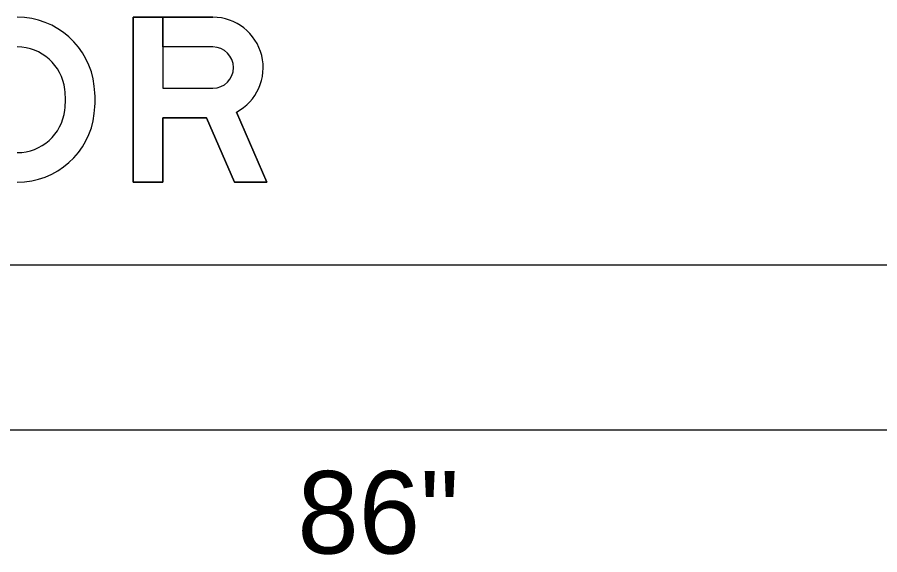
# Model space of a CAD drawing. Extents: x 764 to 1076, y -284 to -242.
# Drawn here: x 816.301 to 818.915, y -268.175 to -266.547 of the extents above; entities that cross this region are included whole.
import ezdxf

# ---------------------------------------------------------------- set-up
doc = ezdxf.new("R2010")
doc.units = 0
for name, color, linetype in [('GSBWFill', 7, 'Continuous'), ('GSColorFill', 7, 'Continuous'), ('GSDims', 7, 'Continuous'), ('GSOutline', 7, 'Continuous')]:
    doc.layers.add(name, color=color, linetype=linetype)

msp = doc.modelspace()

# ---------------------------------------------------------------- linework, layer by layer
at = {"layer": 'GSBWFill'}
msp.add_line((812.9359, -267.2967), (821.9359, -267.2967), dxfattribs=at)
for points in [[(816.9653, -266.8344), (817.0573, -267.0471), (816.9593, -267.0471), (816.8748, -266.8521), (816.7424, -266.8521), (816.7423, -267.0471), (816.6523, -267.0471), (816.6523, -266.5471), (816.7423, -266.5471), (816.7424, -266.7621), (816.8941, -266.7621)], [(816.7424, -266.6371), (816.7424, -266.5471), (816.8941, -266.5471)], [(816.8941, -266.6371), (816.7424, -266.6371)]]:
    msp.add_lwpolyline(points, dxfattribs=at)
for centre, radius, start, end in [((816.3015, -266.7821), 0.235, 6.5003, 90), ((816.8941, -266.6996), 0.1525, 297.837, 90), ((816.3015, -266.7821), 0.145, 6.5002, 90), ((816.8941, -266.6996), 0.0625, 270, 90), ((816.1698, -266.7971), 0.2775, 353.4998, 6.5003), ((816.1698, -266.7971), 0.3675, 353.4998, 6.5002), ((816.3015, -266.8121), 0.145, 270, 353.4998), ((816.3015, -266.8121), 0.235, 270, 353.4998)]:
    msp.add_arc(centre, radius, start, end, dxfattribs=at)
at = {"layer": 'GSColorFill'}
msp.add_line((812.9359, -267.2967), (821.9359, -267.2967), dxfattribs=at)
msp.add_line((812.9359, -267.2967), (821.9359, -267.2967), dxfattribs=at)
for points in [[(816.9653, -266.8344), (817.0573, -267.0471), (816.9593, -267.0471), (816.8748, -266.8521), (816.7424, -266.8521), (816.7423, -267.0471), (816.6523, -267.0471), (816.6523, -266.5471), (816.7423, -266.5471), (816.7424, -266.7621), (816.8941, -266.7621)], [(816.7424, -266.6371), (816.7424, -266.5471), (816.8941, -266.5471)], [(816.8941, -266.6371), (816.7424, -266.6371)]]:
    msp.add_lwpolyline(points, dxfattribs=at)
for centre, radius, start, end in [((816.3015, -266.7821), 0.235, 6.5003, 90), ((816.8941, -266.6996), 0.1525, 297.837, 90), ((816.3015, -266.7821), 0.145, 6.5002, 90), ((816.8941, -266.6996), 0.0625, 270, 90), ((816.1698, -266.7971), 0.2775, 353.4998, 6.5003), ((816.1698, -266.7971), 0.3675, 353.4998, 6.5002), ((816.3015, -266.8121), 0.145, 270, 353.4998), ((816.3015, -266.8121), 0.235, 270, 353.4998)]:
    msp.add_arc(centre, radius, start, end, dxfattribs=at)
at = {"layer": 'GSDims'}
msp.add_line((813.8508, -267.7967), (821.0208, -267.7967), dxfattribs=at)
at = {"layer": 'GSOutline'}
msp.add_line((812.9359, -267.2967), (821.9359, -267.2967), dxfattribs=at)
for points in [[(816.8941, -266.5471), (816.6523, -266.5471), (816.6523, -267.0471), (816.7423, -267.0471), (816.7424, -266.8521), (816.8748, -266.8521), (816.9593, -267.0471), (817.0573, -267.0471), (816.9653, -266.8344)], [(816.8941, -266.6371), (816.7423, -266.6371), (816.7424, -266.7621), (816.8941, -266.7621)]]:
    msp.add_lwpolyline(points, dxfattribs=at)
for centre, radius, start, end in [((816.3015, -266.7821), 0.235, 6.5003, 90), ((816.8941, -266.6996), 0.1525, 297.837, 90), ((816.3015, -266.7821), 0.145, 6.5003, 90), ((816.8941, -266.6996), 0.0625, 270, 90), ((816.1698, -266.7971), 0.2775, 353.4998, 6.5002), ((816.1698, -266.7971), 0.3675, 353.4998, 6.5002), ((816.3015, -266.8121), 0.145, 270, 353.4998), ((816.3015, -266.8121), 0.235, 270, 353.4998)]:
    msp.add_arc(centre, radius, start, end, dxfattribs=at)

# ---------------------------------------------------------------- texts
at = {"layer": 'GSDims'}
msp.add_text('86"', height=0.25, dxfattribs=at).set_placement((817.1501, -268.1717))

doc.saveas('drawing.dxf')
